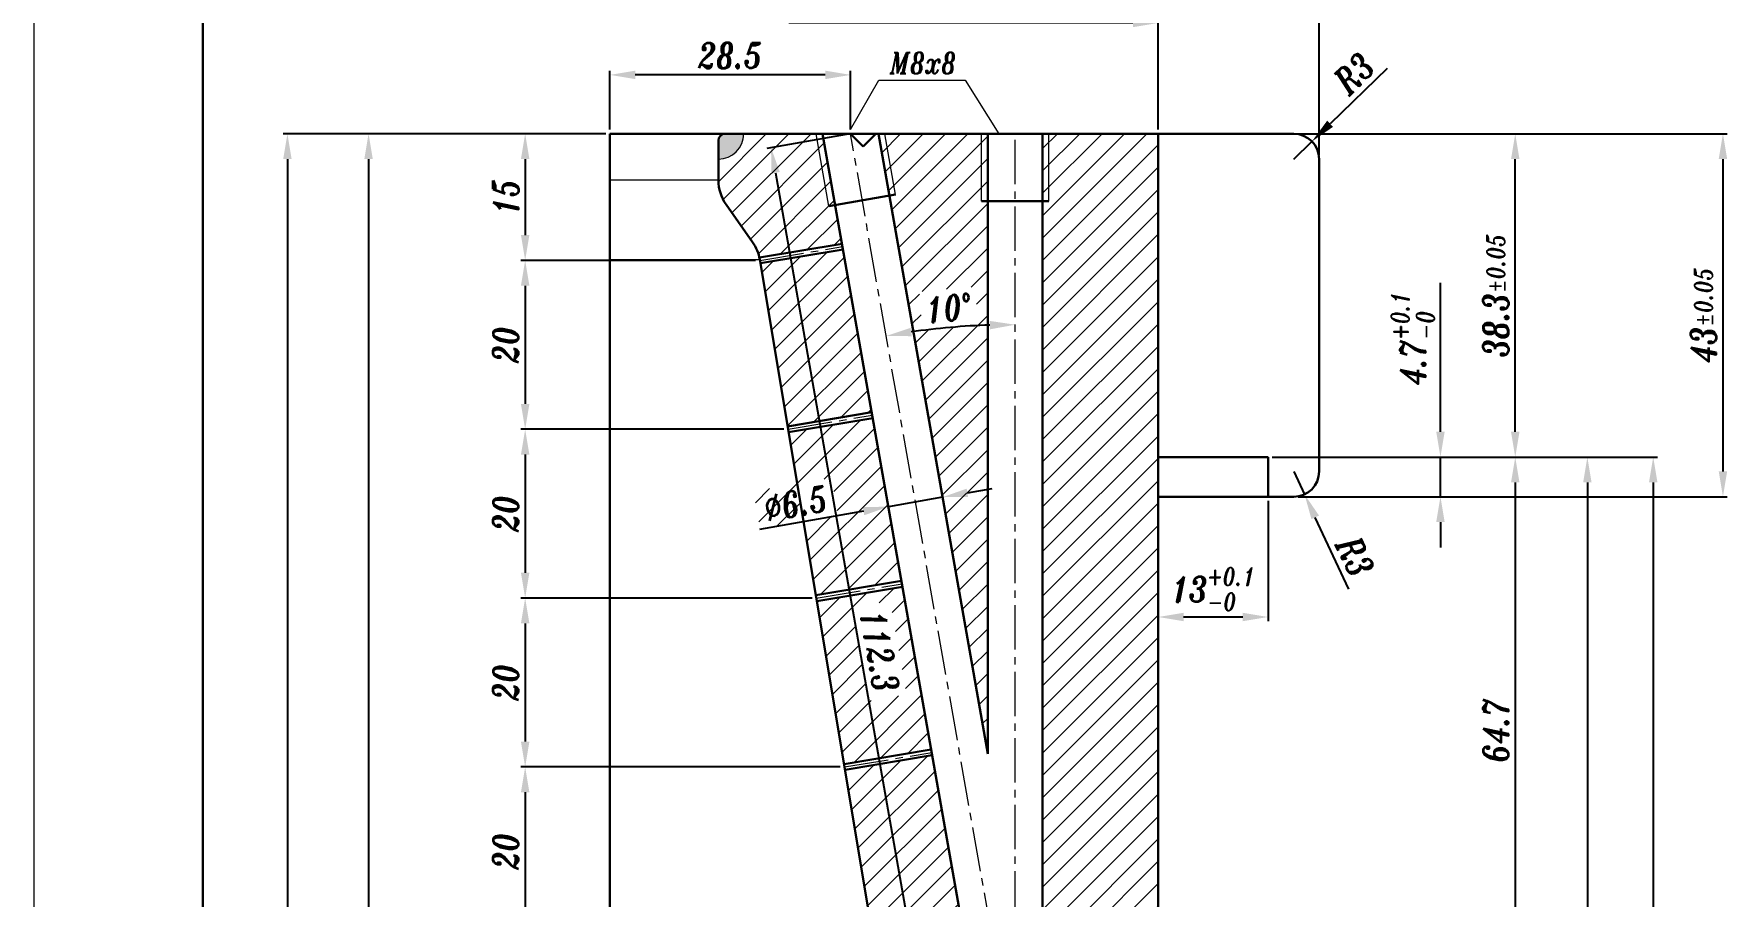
# Model space of a CAD drawing. Extents: x -234 to 1000, y -95 to 506.
# Drawn here: x 11.5 to 212.1, y 201.5 to 303.7 of the extents above; entities that cross this region are included whole.
import ezdxf

# ---------------------------------------------------------------- set-up
doc = ezdxf.new("R2010")
doc.units = 0
doc.header["$LTSCALE"] = 7
doc.header["$MEASUREMENT"] = 0
doc.linetypes.add('CENTER2', pattern=[1.125, 0.75, -0.125, 0.125, -0.125])
doc.layers.get('0').update_dxf_attribs({"linetype": 'CONTINUOUS', "lineweight": 15})
for name, color, linetype, lineweight in [('1', 1, 'CENTER2', 15), ('3', 3, 'CONTINUOUS', 30), ('8', 250, 'CONTINUOUS', 15)]:
    doc.layers.add(name, color=color, linetype=linetype, lineweight=lineweight)
doc.styles.add('ITALICT', font='ITALICT.shx', dxfattribs={"width": 0.8, "height": 3})
doc.dimstyles.get("Standard").update_dxf_attribs({"dimtxt": 3, "dimasz": 3, "dimexe": 0.5, "dimexo": 0.5, "dimgap": 0.8, "dimtad": 1, "dimdsep": 46, "dimtxsty": 'ITALICT', "dimcen": 0.09, "dimazin": 2, "dimtfac": 1, "dimtmove": 0, "dimatfit": 3, "dimfxl": 1, "dimtolj": 1, "dimtzin": 0, "dimarcsym": 0})

# ---------------------------------------------------------------- blocks, each defined once
blk = doc.blocks.new('*D15')
at = {"color": 0, "lineweight": -2, "transparency": 16777216}
for p, q in [((79.23, 291.83), (69.19, 291.83)), ((69.69, 288.83), (69.69, 279.83)), ((96.99, 276.83), (69.19, 276.83))]:
    blk.add_line(p, q, dxfattribs=at)
at = {"color": 0, "transparency": 16777216}
for points in [[(69.19, 288.83), (70.19, 288.83), (69.69, 291.83)], [(69.19, 279.83), (70.19, 279.83), (69.69, 276.83)]]:
    blk.add_solid(points, dxfattribs=at)
at = {"color": 0, "transparency": 16777216, "insert": (67.39, 284.33), "char_height": 3, "attachment_point": 5, "rotation": 90, "style": 'ITALICT'}
blk.add_mtext('\\A1;15', dxfattribs=at)
blk = doc.blocks.new('*D16')
at = {"color": 0, "lineweight": -2, "transparency": 16777216}
for p, q in [((96.99, 276.83), (69.19, 276.83)), ((69.69, 273.83), (69.69, 259.83)), ((100.33, 256.83), (69.19, 256.83))]:
    blk.add_line(p, q, dxfattribs=at)
at = {"color": 0, "transparency": 16777216}
for points in [[(69.19, 273.83), (70.19, 273.83), (69.69, 276.83)], [(69.19, 259.83), (70.19, 259.83), (69.69, 256.83)]]:
    blk.add_solid(points, dxfattribs=at)
at = {"color": 0, "transparency": 16777216, "insert": (67.39, 266.83), "char_height": 3, "attachment_point": 5, "rotation": 90, "style": 'ITALICT'}
blk.add_mtext('\\A1;20', dxfattribs=at)
blk = doc.blocks.new('*D17')
at = {"color": 0, "lineweight": -2, "transparency": 16777216}
for p, q in [((100.33, 256.83), (69.19, 256.83)), ((69.69, 253.83), (69.69, 239.83)), ((103.68, 236.83), (69.19, 236.83))]:
    blk.add_line(p, q, dxfattribs=at)
at = {"color": 0, "transparency": 16777216}
for points in [[(69.19, 253.83), (70.19, 253.83), (69.69, 256.83)], [(69.19, 239.83), (70.19, 239.83), (69.69, 236.83)]]:
    blk.add_solid(points, dxfattribs=at)
at = {"color": 0, "transparency": 16777216, "insert": (67.39, 246.83), "char_height": 3, "attachment_point": 5, "rotation": 90, "style": 'ITALICT'}
blk.add_mtext('\\A1;20', dxfattribs=at)
blk = doc.blocks.new('*D18')
at = {"color": 0, "lineweight": -2, "transparency": 16777216}
for p, q in [((103.68, 236.83), (69.19, 236.83)), ((69.69, 233.83), (69.69, 219.83)), ((107.02, 216.83), (69.19, 216.83))]:
    blk.add_line(p, q, dxfattribs=at)
at = {"color": 0, "transparency": 16777216}
for points in [[(69.19, 233.83), (70.19, 233.83), (69.69, 236.83)], [(69.19, 219.83), (70.19, 219.83), (69.69, 216.83)]]:
    blk.add_solid(points, dxfattribs=at)
at = {"color": 0, "transparency": 16777216, "insert": (67.39, 226.83), "char_height": 3, "attachment_point": 5, "rotation": 90, "style": 'ITALICT'}
blk.add_mtext('\\A1;20', dxfattribs=at)
blk = doc.blocks.new('*D21')
at = {"color": 0, "lineweight": -2, "transparency": 16777216}
for p, q in [((157.68, 248.33), (157.68, 234.09)), ((147.68, 234.59), (154.68, 234.59))]:
    blk.add_line(p, q, dxfattribs=at)
at = {"color": 0, "transparency": 16777216}
for points in [[(147.68, 235.09), (147.68, 234.09), (144.68, 234.59)], [(154.68, 235.09), (154.68, 234.09), (157.68, 234.59)]]:
    blk.add_solid(points, dxfattribs=at)
at = {"color": 0, "transparency": 16777216, "insert": (151.18, 237.88), "char_height": 3, "attachment_point": 5, "style": 'ITALICT'}
blk.add_mtext('\\A1;13{}{\\H0.71x;\\C3;\\S+0.1^ -0;}', dxfattribs=at)
blk = doc.blocks.new('*D22')
at = {"color": 0, "lineweight": -2, "transparency": 16777216}
for p, q in [((171.77, 299.56), (165.03, 293.01)), ((160.73, 288.83), (162.88, 290.92))]:
    blk.add_line(p, q, dxfattribs=at)
at = {"color": 0, "transparency": 16777216}
blk.add_solid([(164.68, 293.37), (165.38, 292.65), (162.88, 290.92)], dxfattribs=at)
at = {"color": 0, "transparency": 16777216, "insert": (167.87, 298.98), "char_height": 3, "attachment_point": 5, "rotation": 44.194, "style": 'ITALICT'}
blk.add_mtext('\\A1;R3', dxfattribs=at)
blk = doc.blocks.new('*D23')
at = {"color": 0, "lineweight": -2, "transparency": 16777216}
for p, q in [((160.73, 251.83), (162, 249.11)), ((167.26, 237.88), (163.27, 246.39))]:
    blk.add_line(p, q, dxfattribs=at)
at = {"color": 0, "transparency": 16777216}
blk.add_solid([(163.72, 246.6), (162.82, 246.18), (162, 249.11)], dxfattribs=at)
at = {"color": 0, "transparency": 16777216, "insert": (167.98, 241.75), "char_height": 3, "attachment_point": 5, "rotation": 295.1049, "style": 'ITALICT'}
blk.add_mtext('\\A1;R3', dxfattribs=at)
blk = doc.blocks.new('*D24')
at = {"color": 0, "lineweight": -2, "transparency": 16777216}
for p, q in [((178.1, 256.53), (178.1, 274.16)), ((158.18, 253.53), (178.6, 253.53)), ((178.1, 248.83), (178.1, 253.53)), ((161.23, 248.83), (178.6, 248.83)), ((178.1, 245.83), (178.1, 242.83))]:
    blk.add_line(p, q, dxfattribs=at)
at = {"color": 0, "transparency": 16777216}
for points in [[(177.6, 256.53), (178.6, 256.53), (178.1, 253.53)], [(177.6, 245.83), (178.6, 245.83), (178.1, 248.83)]]:
    blk.add_solid(points, dxfattribs=at)
at = {"color": 0, "transparency": 16777216, "insert": (174.82, 267.57), "char_height": 3, "attachment_point": 5, "rotation": 90, "style": 'ITALICT'}
blk.add_mtext('\\A1;4.7{}{\\H0.71x;\\C3;\\S+0.1^ -0;}', dxfattribs=at)
blk = doc.blocks.new('*D25')
at = {"color": 0, "lineweight": -2, "transparency": 16777216}
for p, q in [((161.23, 291.83), (212.06, 291.83)), ((211.56, 288.83), (211.56, 251.83)), ((161.23, 248.83), (212.06, 248.83))]:
    blk.add_line(p, q, dxfattribs=at)
at = {"color": 0, "transparency": 16777216}
for points in [[(211.06, 288.83), (212.06, 288.83), (211.56, 291.83)], [(211.06, 251.83), (212.06, 251.83), (211.56, 248.83)]]:
    blk.add_solid(points, dxfattribs=at)
at = {"color": 0, "transparency": 16777216, "insert": (209.26, 270.33), "char_height": 3, "attachment_point": 5, "rotation": 90, "style": 'ITALICT'}
blk.add_mtext('\\A1;43{}{\\H0.71x;\\C3;%%p0.05}', dxfattribs=at)
blk = doc.blocks.new('*D26')
at = {"color": 0, "lineweight": -2, "transparency": 16777216}
for p, q in [((158.18, 253.53), (187.46, 253.53)), ((186.96, 250.53), (186.96, 191.83)), ((145.18, 188.83), (187.46, 188.83))]:
    blk.add_line(p, q, dxfattribs=at)
at = {"color": 0, "transparency": 16777216}
for points in [[(186.46, 250.53), (187.46, 250.53), (186.96, 253.53)], [(186.46, 191.83), (187.46, 191.83), (186.96, 188.83)]]:
    blk.add_solid(points, dxfattribs=at)
at = {"color": 0, "transparency": 16777216, "insert": (184.66, 221.18), "char_height": 3, "attachment_point": 5, "rotation": 90, "style": 'ITALICT'}
blk.add_mtext('\\A1;64.7', dxfattribs=at)
blk = doc.blocks.new('*D28')
at = {"color": 0, "lineweight": -2, "transparency": 16777216}
for p, q in [((158.18, 253.53), (196, 253.53)), ((195.5, 250.53), (195.5, 130.43)), ((156.23, 127.43), (196, 127.43))]:
    blk.add_line(p, q, dxfattribs=at)
at = {"color": 0, "transparency": 16777216}
for points in [[(195, 250.53), (196, 250.53), (195.5, 253.53)], [(195, 130.43), (196, 130.43), (195.5, 127.43)]]:
    blk.add_solid(points, dxfattribs=at)
at = {"color": 0, "transparency": 16777216, "insert": (193.2, 184.23), "char_height": 3, "attachment_point": 5, "rotation": 90, "style": 'ITALICT'}
blk.add_mtext('\\A1;126.1{}{\\H0.71x;\\C3;%%p0.1}', dxfattribs=at)
blk = doc.blocks.new('*D29')
at = {"color": 0, "lineweight": -2, "transparency": 16777216}
for p, q in [((158.18, 253.53), (203.8, 253.53)), ((203.3, 250.53), (203.3, 120.83)), ((165.38, 117.83), (203.8, 117.83))]:
    blk.add_line(p, q, dxfattribs=at)
at = {"color": 0, "transparency": 16777216}
for points in [[(202.8, 250.53), (203.8, 250.53), (203.3, 253.53)], [(202.8, 120.83), (203.8, 120.83), (203.3, 117.83)]]:
    blk.add_solid(points, dxfattribs=at)
at = {"color": 0, "transparency": 16777216, "insert": (201, 179.94), "char_height": 3, "attachment_point": 5, "rotation": 90, "style": 'ITALICT'}
blk.add_mtext('\\A1;135.7{}{\\H0.71x;\\C3;%%p0.1}', dxfattribs=at)
blk = doc.blocks.new('*D31')
at = {"color": 0, "lineweight": -2, "transparency": 16777216}
for p, q in [((74.19, 291.83), (50.64, 291.83)), ((51.14, 288.83), (51.14, 27.93)), ((79.23, 24.93), (50.64, 24.93))]:
    blk.add_line(p, q, dxfattribs=at)
at = {"color": 0, "transparency": 16777216}
for points in [[(50.64, 288.83), (51.64, 288.83), (51.14, 291.83)], [(50.64, 27.93), (51.64, 27.93), (51.14, 24.93)]]:
    blk.add_solid(points, dxfattribs=at)
at = {"color": 0, "transparency": 16777216, "insert": (48.84, 158.38), "char_height": 3, "attachment_point": 5, "rotation": 90, "style": 'ITALICT'}
blk.add_mtext('\\A1;266.9{}{\\H0.71x;\\C3;%%p0.05}', dxfattribs=at)
blk = doc.blocks.new('*D45')
at = {"color": 0, "lineweight": -2, "transparency": 16777216}
for p, q in [((50.64, 291.83), (41.03, 291.83)), ((41.53, 288.83), (41.53, -2.52)), ((79.23, -5.52), (41.03, -5.52))]:
    blk.add_line(p, q, dxfattribs=at)
at = {"color": 0, "transparency": 16777216}
for points in [[(41.03, 288.83), (42.03, 288.83), (41.53, 291.83)], [(41.03, -2.52), (42.03, -2.52), (41.53, -5.52)]]:
    blk.add_solid(points, dxfattribs=at)
at = {"color": 0, "transparency": 16777216, "insert": (38.25, 143.15), "char_height": 3, "attachment_point": 5, "rotation": 90, "style": 'ITALICT'}
blk.add_mtext('\\A1;297.35{}{\\H0.71x;\\C3;\\S+0.08^ -0.07;}', dxfattribs=at)
blk = doc.blocks.new('*D50')
at = {"color": 0, "lineweight": -2, "transparency": 16777216}
for p, q in [((141.68, 304.95), (100.93, 304.95)), ((144.68, 292.33), (144.68, 305.45))]:
    blk.add_line(p, q, dxfattribs=at)
at = {"color": 0, "transparency": 16777216}
blk.add_solid([(141.68, 305.45), (141.68, 304.45), (144.68, 304.95)], dxfattribs=at)
at = {"color": 0, "transparency": 16777216, "insert": (112.2, 307.25), "char_height": 3, "attachment_point": 5, "style": 'ITALICT'}
blk.add_mtext('\\A1;%%c129.9{}{\\H0.71x;\\C3;%%p0.05}', dxfattribs=at)
blk = doc.blocks.new('*D51')
at = {"color": 0, "lineweight": -2, "transparency": 16777216}
for p, q in [((160.73, 313.79), (116.47, 313.79)), ((163.73, 289.33), (163.73, 314.29))]:
    blk.add_line(p, q, dxfattribs=at)
at = {"color": 0, "transparency": 16777216}
blk.add_solid([(160.73, 314.29), (160.73, 313.29), (163.73, 313.79)], dxfattribs=at)
at = {"color": 0, "transparency": 16777216, "insert": (121.73, 316.09), "char_height": 3, "attachment_point": 5, "style": 'ITALICT'}
blk.add_mtext('\\A1;%%c168', dxfattribs=at)
blk = doc.blocks.new('*D52')
at = {"color": 0, "lineweight": -2, "transparency": 16777216}
for p, q in [((79.73, 292.33), (79.73, 299.3)), ((108.23, 292.33), (108.23, 299.3)), ((105.23, 298.8), (82.73, 298.8))]:
    blk.add_line(p, q, dxfattribs=at)
at = {"color": 0, "transparency": 16777216}
for points in [[(82.73, 299.3), (82.73, 298.3), (79.73, 298.8)], [(105.23, 299.3), (105.23, 298.3), (108.23, 298.8)]]:
    blk.add_solid(points, dxfattribs=at)
at = {"color": 0, "transparency": 16777216, "insert": (93.98, 301.1), "char_height": 3, "attachment_point": 5, "style": 'ITALICT'}
blk.add_mtext('\\A1;28.5', dxfattribs=at)
blk = doc.blocks.new('*D62')
at = {"color": 0, "lineweight": -2, "transparency": 16777216}
for p, q in [((107.73, 291.74), (98.33, 290.08)), ((99.34, 287.21), (117.8, 182.53)), ((127.23, 181.15), (117.83, 179.49))]:
    blk.add_line(p, q, dxfattribs=at)
at = {"color": 0, "transparency": 16777216}
for points in [[(99.84, 287.3), (98.85, 287.13), (98.82, 290.17)], [(118.29, 182.62), (117.31, 182.44), (118.32, 179.58)]]:
    blk.add_solid(points, dxfattribs=at)
at = {"color": 0, "transparency": 16777216, "insert": (111.67, 230.57), "char_height": 3, "attachment_point": 5, "rotation": 280, "style": 'ITALICT'}
blk.add_mtext('\\A1;112.3', dxfattribs=at)
blk = doc.blocks.new('*D63')
at = {"color": 0, "lineweight": -2, "transparency": 16777216}
for p, q in [((119.12, 248.78), (112.71, 247.65)), ((122.07, 249.3), (125.02, 249.82)), ((109.76, 247.13), (97.46, 244.96))]:
    blk.add_line(p, q, dxfattribs=at)
at = {"color": 0, "transparency": 16777216}
for points in [[(121.98, 249.79), (122.16, 248.81), (119.12, 248.78)], [(109.67, 247.62), (109.85, 246.64), (112.71, 247.65)]]:
    blk.add_solid(points, dxfattribs=at)
at = {"color": 0, "transparency": 16777216, "insert": (101.74, 248.05), "char_height": 3, "attachment_point": 5, "rotation": 10, "style": 'ITALICT'}
blk.add_mtext('\\A1;%%c6.5', dxfattribs=at)
blk = doc.blocks.new('*D76')
at = {"color": 0, "lineweight": -2, "transparency": 16777216}
for p, q in [((107.02, 216.83), (69.19, 216.83)), ((69.69, 213.83), (69.69, 199.83)), ((110.36, 196.83), (69.19, 196.83))]:
    blk.add_line(p, q, dxfattribs=at)
at = {"color": 0, "transparency": 16777216}
for points in [[(69.19, 213.83), (70.19, 213.83), (69.69, 216.83)], [(69.19, 199.83), (70.19, 199.83), (69.69, 196.83)]]:
    blk.add_solid(points, dxfattribs=at)
at = {"color": 0, "transparency": 16777216, "insert": (67.39, 206.83), "char_height": 3, "attachment_point": 5, "rotation": 90, "style": 'ITALICT'}
blk.add_mtext('\\A1;20', dxfattribs=at)
blk = doc.blocks.new('*D77')
at = {"color": 0, "lineweight": -2, "transparency": 16777216}
for p, q in [((161.23, 291.83), (187.46, 291.83)), ((186.96, 256.53), (186.96, 288.83)), ((158.18, 253.53), (187.46, 253.53))]:
    blk.add_line(p, q, dxfattribs=at)
at = {"color": 0, "transparency": 16777216}
for points in [[(186.46, 288.83), (187.46, 288.83), (186.96, 291.83)], [(186.46, 256.53), (187.46, 256.53), (186.96, 253.53)]]:
    blk.add_solid(points, dxfattribs=at)
at = {"color": 0, "transparency": 16777216, "insert": (184.66, 272.68), "char_height": 3, "attachment_point": 5, "rotation": 90, "style": 'ITALICT'}
blk.add_mtext('\\A1;38.3{}{\\H0.71x;\\C3;%%p0.05}', dxfattribs=at)
blk = doc.blocks.new('*D97')
at = {"color": 0, "lineweight": -2, "transparency": 16777216}
blk.add_arc((127.73, 181.24), 87.98, 91.9539, 98.0461, dxfattribs=at)
at = {"color": 0, "transparency": 16777216}
for points in [[(115.49, 267.85), (115.33, 268.84), (112.45, 267.87)], [(124.72, 269.66), (124.73, 268.66), (127.73, 269.21)]]:
    blk.add_solid(points, dxfattribs=at)
at = {"color": 0, "transparency": 16777216, "insert": (119.86, 271.17), "char_height": 3, "attachment_point": 5, "rotation": 5, "style": 'ITALICT'}
blk.add_mtext('\\A1;10°', dxfattribs=at)

msp = doc.modelspace()

# ---------------------------------------------------------------- hatches: boundary and pattern name
h = msp.add_hatch(color=256)
h.dxf.hatch_style = 1
h.paths.add_polyline_path([(95.5759, 291.8253), (93.3759, 291.8253, 0.41423591), (92.5759, 291.0252), (92.5759, 289.8253), (92.5759, 288.8253, 0.41421356)])
at = {"layer": '8'}
h = msp.add_hatch(dxfattribs=at)
h.set_pattern_fill('ANSI31', color=256, scale=15)
edge = h.paths.add_edge_path()
edge.add_line((121.428, 198.2362), (110.9194, 196.4801))
edge.add_line((110.9194, 196.4801), (111.8846, 190.7047))
edge.add_arc((-6.4741, 170.9253), 120, 2.985292, 9.48726, ccw=False)
edge.add_line((113.363, 177.1749), (124.4759, 177.7503))
edge.add_line((124.4759, 177.7503), (124.4759, 180.951))
edge.add_line((124.4759, 180.951), (121.428, 198.2362))
h.paths.add_polyline_path([(117.9068, 218.2063), (107.5771, 216.4801), (110.804, 197.1705), (121.3065, 198.9256)])
h.paths.add_polyline_path([(114.3855, 238.1764), (104.2348, 236.4801), (107.4617, 217.1705), (117.7852, 218.8957)])
h.paths.add_polyline_path([(110.8642, 258.1465), (100.8926, 256.4801), (104.1195, 237.1705), (114.2639, 238.8658)])
h.paths.add_polyline_path([(107.343, 278.1166), (97.5503, 276.4801), (100.7772, 257.1705), (110.7427, 258.8359)])
edge = h.paths.add_edge_path()
edge.add_line((106.4144, 283.3825), (105.6758, 283.2523))
edge.add_line((105.6758, 283.2523), (104.1642, 291.8253))
edge.add_line((104.1642, 291.8253), (95.5759, 291.8253))
edge.add_arc((92.5759, 291.8253), 3, -90, 0, ccw=False)
edge.add_line((92.5759, 288.8253), (92.5759, 286.3253))
edge.add_arc((97.5762, 286.3254), 5.0003, 180.001426, 215.146046)
edge.add_line((93.4875, 283.4469), (96.589, 279.0406))
edge.add_arc((92.5443, 276.1012), 5, 12.337333, 36.006858, ccw=False)
edge.add_line((97.4288, 277.1695), (107.2214, 278.806))
edge.add_line((107.2214, 278.806), (106.4144, 283.3825))
h.paths.add_polyline_path([(124.4759, 283.8253), (123.7259, 283.8253), (123.7259, 291.8253), (112.2876, 291.8253), (113.5543, 284.6414), (112.8157, 284.5112), (124.4759, 218.383)])
h.paths.add_polyline_path([(104.9257, 291.8253), (104.1642, 291.8253), (105.6758, 283.2523), (106.4144, 283.3825)], flags=17)
h.paths.add_polyline_path([(112.2876, 291.8253), (111.526, 291.8253), (112.8157, 284.5112), (113.5543, 284.6414)])
h.paths.add_polyline_path([(124.4759, 291.8253), (123.7259, 291.8253), (123.7259, 283.8253), (124.4759, 283.8253)], flags=17)
h.paths.add_polyline_path([(116.7451, 268.6366), (123.3627, 269.2156), (122.9705, 273.6985), (116.3529, 273.1195)], flags=16)
h.paths.add_polyline_path([(97.5048, 245.0211), (106.7479, 246.6509), (105.9665, 251.0825), (96.7233, 249.4527)])
h.paths.add_polyline_path([(108.4781, 235.7007), (110.4254, 224.6568), (114.8571, 225.4382), (112.9097, 236.4821)], flags=16)
h = msp.add_hatch(dxfattribs=at)
h.set_pattern_fill('ANSI31', color=256, scale=15)
h.paths.add_polyline_path([(144.7259, 113.8253), (135.8759, 113.8253), (135.8759, 114.5753), (134.8759, 114.5753), (132.9995, 117.8253), (134.8759, 121.0753), (135.8759, 121.0753), (135.8759, 121.8253), (144.7259, 121.8253), (144.7259, 198.2074), (144.6759, 291.8253), (131.7259, 291.8253), (131.7259, 283.8253), (130.9759, 283.8253), (130.9759, 2.4753), (131.7259, 2.4753), (131.7259, -5.5247), (144.7259, -5.5247)])
h.paths.add_polyline_path([(144.7259, 114.5753), (135.8759, 114.5753), (135.8759, 113.8253), (144.7259, 113.8253)], flags=17)
h.paths.add_polyline_path([(144.7259, 121.8253), (135.8759, 121.8253), (135.8759, 121.0753), (144.7259, 121.0753)], flags=17)
h.paths.add_polyline_path([(124.4759, 7.0199), (117.2629, 4.3945, 0.31529879), (116.2759, 2.985), (116.2759, -3.3245, 0.31529879), (116.9339, -4.2642), (120.3971, -5.5247), (123.7259, -5.5247), (123.7259, 2.4753), (124.4759, 2.4753)])
h.paths.add_polyline_path([(124.4759, 2.4753), (123.7259, 2.4753), (123.7259, -5.5247), (124.4759, -5.5247)])
h.paths.add_polyline_path([(131.7259, 2.4753), (130.9759, 2.4753), (130.9759, -5.5247), (131.7259, -5.5247)], flags=17)
h.paths.add_polyline_path([(131.7259, 291.8253), (130.9759, 291.8253), (130.9759, 283.8253), (131.7259, 283.8253)], flags=17)
h.paths.add_polyline_path([(131.2216, 150.5987), (141.6359, 150.5987), (141.6359, 155.0987), (131.2216, 155.0987)], flags=24)
h.paths.add_polyline_path([(140.7779, 98.5824), (146.0493, 98.5824), (146.0493, 103.0824), (140.7779, 103.0824)], flags=9)
h.paths.add_polyline_path([(140.2973, 105.6348), (145.4545, 105.6348), (145.4545, 110.1348), (140.2973, 110.1348)], flags=9)
h.paths.add_polyline_path([(123.033, 93.6638), (132.4187, 93.6638), (132.4187, 98.1638), (123.033, 98.1638)], flags=9)
h.paths.add_polyline_path([(134.7748, 6.0894), (136.0474, -1.1279), (140.479, -0.3464), (139.2065, 6.8708)], flags=24)

# ---------------------------------------------------------------- linework, layer by layer
for p, q in [((11.4997, 506.465), (11.4997, -94.1371)), ((108.2259, 292.3253), (111.5722, 298.1816)), ((111.5722, 298.1816), (121.8098, 298.1816)), ((121.8098, 298.1816), (125.7997, 291.8253)), ((105.6758, 283.2523), (104.1642, 291.8253)), ((113.5543, 284.6414), (112.2876, 291.8253)), ((123.7259, 283.8253), (123.7259, 291.8253)), ((131.7259, 283.8253), (131.7259, 291.8253))]:
    msp.add_line(p, q)
msp.add_arc((92.5759, 291.8253), 3, 270, 0)
at = {"layer": '1'}
for p, q in [((127.7259, 181.2353), (108.2259, 291.8253)), ((127.7259, -5.5247), (127.7259, 291.8253)), ((97.4926, 276.8253), (107.2822, 278.4613)), ((100.8349, 256.8253), (110.8035, 258.4912)), ((104.1772, 236.8253), (114.3247, 238.5211)), ((107.5194, 216.8253), (117.846, 218.551))]:
    msp.add_line(p, q, dxfattribs=at)
at = {"layer": '3'}
for p, q in [((31.4997, 501.465), (31.4997, -89.1371)), ((79.7259, 291.8253), (79.7259, -5.5247)), ((79.7259, 291.8253), (160.7259, 291.8253)), ((124.4759, 180.951), (104.9257, 291.8253)), ((109.7259, 290.3253), (108.2259, 291.8253)), ((109.7259, 290.3253), (111.2259, 291.8253)), ((124.4759, 218.383), (111.526, 291.8253)), ((124.4759, 218.383), (124.4759, 291.8253)), ((130.9759, -5.5247), (130.9759, 291.8253)), ((144.6759, 291.8253), (144.6759, 188.8253)), ((163.7259, 288.8253), (163.7259, 251.8253)), ((105.6758, 283.2523), (113.5543, 284.6414)), ((123.7259, 283.8253), (131.7259, 283.8253)), ((97.4288, 277.1695), (107.2214, 278.806)), ((97.4759, 276.9253), (111.8846, 190.7047)), ((97.5503, 276.4801), (107.343, 278.1166)), ((100.7772, 257.1705), (110.7427, 258.8359)), ((100.8926, 256.4801), (110.8642, 258.1465)), ((144.6759, 253.5253), (157.6759, 253.5253)), ((157.6759, 253.5253), (157.6759, 248.8253)), ((144.6759, 248.8253), (160.7259, 248.8253)), ((104.1195, 237.1705), (114.2639, 238.8658)), ((104.2348, 236.4801), (114.3855, 238.1764)), ((107.4617, 217.1705), (117.7852, 218.8957)), ((107.5771, 216.4801), (117.9068, 218.2063))]:
    msp.add_line(p, q, dxfattribs=at)
at = {"layer": '3', "lineweight": 30, "ltscale": 0.03}
msp.add_line((92.5759, 289.8253), (92.5759, 291.0253), dxfattribs=at)
at = {"layer": '3', "lineweight": 30, "ltscale": 0.0875}
msp.add_line((92.5759, 286.3253), (92.5759, 289.8253), dxfattribs=at)
at = {"layer": '3', "lineweight": 30, "ltscale": 0.136589}
msp.add_line((93.4875, 283.4469), (96.6327, 278.9795), dxfattribs=at)
at = {"layer": '3', "lineweight": 30}
for centre, radius, start, end in [((93.3759, 291.0252), 0.8001, 90, 179.994552), ((97.5762, 286.3254), 5.0003, 180.001426, 215.146046), ((92.5454, 276.1016), 4.9988, 9.484202, 35.149682)]:
    msp.add_arc(centre, radius, start, end, dxfattribs=at)
at = {"layer": '3'}
for centre, start, end in [((160.7259, 288.8253), 0, 90), ((160.7259, 251.8253), 270, 0)]:
    msp.add_arc(centre, 3, start, end, dxfattribs=at)
at = {"layer": '8'}
for p, q in [((92.5759, 286.3253), (79.7259, 286.3253)), ((79.7259, 276.9253), (97.4759, 276.9253))]:
    msp.add_line(p, q, dxfattribs=at)

# ---------------------------------------------------------------- texts
at = {"style": 'ITALICT', "width": 0.8}
msp.add_text('M8x8', height=2.5, dxfattribs=at).set_placement((112.8879, 298.9658))

# ---------------------------------------------------------------- dimensions: what is measured, and where the dimension line sits
for base, p1, p2, text, override, picture, middle in [((79.7259, 313.785), (163.7259, 288.8253), (79.7259, 291.8253), '%%c<>', {"dimlfac": 2, "dimse2": 1, "dimsd2": 1}, '*D51', (121.7259, 316.085)), ((79.7259, 304.9467), (144.6759, 291.8253), (79.7259, 291.8253), '%%c<>{}{\\H0.71x;\\C3;%%p0.05}', {"dimlfac": 2, "dimse2": 1, "dimsd2": 1, "dimtp": 0.05, "dimtm": 0.05}, '*D50', (112.2009, 307.2467)), ((157.6759, 234.5929), (144.6759, 234.5929), (157.6759, 248.8253), '<>{}{\\H0.71x;\\C3;\\S+0.1^ -0;}', {"dimtp": 0.1, "dimtm": 0}, '*D21', (151.1759, 237.8779))]:
    dim = msp.add_linear_dim(base=base, p1=p1, p2=p2, text=text, dimstyle='Standard', override=override)
    dim.commit()
    dim.dimension.update_dxf_attribs({"geometry": picture, "text_midpoint": middle})
dim = msp.add_linear_dim(base=(79.7259, 298.7978), p1=(108.2259, 291.8253), p2=(79.7259, 291.8253), dimstyle='Standard')
dim.commit()
dim.dimension.update_dxf_attribs({"geometry": '*D52', "text_midpoint": (93.9759, 301.0978)})
for center, mpoint, picture, middle in [((160.7259, 288.8253), (162.8768, 290.9166), '*D22', (167.8698, 298.9789)), ((160.7259, 251.8253), (161.9987, 249.1087), '*D23', (167.9848, 241.7537))]:
    dim = msp.add_radius_dim(center=center, mpoint=mpoint, dimstyle='Standard')
    dim.commit()
    dim.dimension.update_dxf_attribs({"geometry": picture, "text_midpoint": middle})
for base, p1, p2, text, override, picture, middle in [((41.5305, -5.5247), (51.1384, 291.8253), (79.7259, -5.5247), '<>{}{\\H0.71x;\\C3;\\S+0.08^ -0.07;}', {"dimtp": 0.08, "dimtm": 0.07}, '*D45', (38.2455, 143.1503)), ((51.1384, 24.9253), (74.6891, 291.8253), (79.7259, 24.9253), '<>{}{\\H0.71x;\\C3;%%p0.05}', {"dimtp": 0.05, "dimtm": 0.05}, '*D31', (48.8384, 158.3753)), ((186.9574, 291.8253), (157.6759, 253.5253), (160.7259, 291.8253), '<>{}{\\H0.71x;\\C3;%%p0.05}', {"dimtp": 0.05, "dimtm": 0.05}, '*D77', (184.6574, 272.6753)), ((211.5558, 248.8253), (160.7259, 291.8253), (160.7259, 248.8253), '<>{}{\\H0.71x;\\C3;%%p0.05}', {"dimtp": 0.05, "dimtm": 0.05}, '*D25', (209.2558, 270.3253))]:
    dim = msp.add_linear_dim(base=base, p1=p1, p2=p2, angle=90, text=text, dimstyle='Standard', override=override)
    dim.commit()
    dim.dimension.update_dxf_attribs({"geometry": picture, "text_midpoint": middle})
for base, p1, p2, picture, middle in [((69.6891, 276.8253), (79.7259, 291.8253), (97.4926, 276.8253), '*D15', (67.3891, 284.3253)), ((186.9574, 188.8253), (157.6759, 253.5253), (144.6759, 188.8253), '*D26', (184.6574, 221.1753)), ((69.6891, 196.8253), (107.5194, 216.8253), (110.8617, 196.8253), '*D76', (67.3891, 206.8253))]:
    dim = msp.add_linear_dim(base=base, p1=p1, p2=p2, angle=90, dimstyle='Standard')
    dim.commit()
    dim.dimension.update_dxf_attribs({"geometry": picture, "text_midpoint": middle})
dim = msp.add_linear_dim(base=(118.3234, 179.5774), p1=(108.2259, 291.8253), p2=(127.7259, 181.2353), angle=280, dimstyle='Standard', override={"dimdec": 1})
dim.commit()
dim.dimension.update_dxf_attribs({"geometry": '*D62', "text_midpoint": (109.4025, 230.1701), "dimtype": 161})
dim = msp.add_angular_dim_2l(base=(122.6106, 269.0622), line1=((127.7259, 181.2353), (108.2259, 291.8253)), line2=((127.7259, -5.5247), (127.7259, 291.8253)), dimstyle='Standard')
dim.commit()
dim.dimension.update_dxf_attribs({"geometry": '*D97', "text_midpoint": (119.8578, 271.1675)})
for base, p1, p2, picture, middle in [((69.6891, 256.8253), (97.4926, 276.8253), (100.8349, 256.8253), '*D16', (67.3891, 266.8253)), ((69.6891, 236.8253), (100.8349, 256.8253), (104.1772, 236.8253), '*D17', (67.3891, 246.8253)), ((69.6891, 216.8253), (104.1772, 236.8253), (107.5194, 216.8253), '*D18', (67.3891, 226.8253))]:
    dim = msp.add_linear_dim(base=base, p1=p1, p2=p2, angle=90, dimstyle='Standard', override={"dimtmove": 1})
    dim.commit()
    dim.dimension.update_dxf_attribs({"geometry": picture, "text_midpoint": middle})
for base, p2, text, override, picture, middle in [((178.1032, 248.8253), (160.7259, 248.8253), '<>{}{\\H0.71x;\\C3;\\S+0.1^ -0;}', {"dimtp": 0.1, "dimtm": 0}, '*D24', (178.1032, 267.5689)), ((195.5008, 127.4253), (155.7259, 127.4253), '<>{}{\\H0.71x;\\C3;%%p0.1}', {"dimtp": 0.1, "dimtm": 0.1}, '*D28', (195.5008, 184.228)), ((203.3002, 117.8253), (164.8759, 117.8253), '<>{}{\\H0.71x;\\C3;%%p0.1}', {"dimtp": 0.1, "dimtm": 0.1, "dimtmove": 0}, '*D29', (203.3002, 179.9384))]:
    dim = msp.add_linear_dim(base=base, p1=(157.6759, 253.5253), p2=p2, angle=90, text=text, dimstyle='Standard', override=override)
    dim.commit()
    dim.dimension.update_dxf_attribs({"geometry": picture, "text_midpoint": middle, "dimtype": 160})
dim = msp.add_aligned_dim(p1=(119.1159, 248.7809), p2=(112.7147, 247.6522), distance=0, text='%%c<>', dimstyle='Standard')
dim.commit()
dim.dimension.update_dxf_attribs({"geometry": '*D63', "text_midpoint": (101.7356, 248.0518)})

doc.saveas('drawing.dxf')
